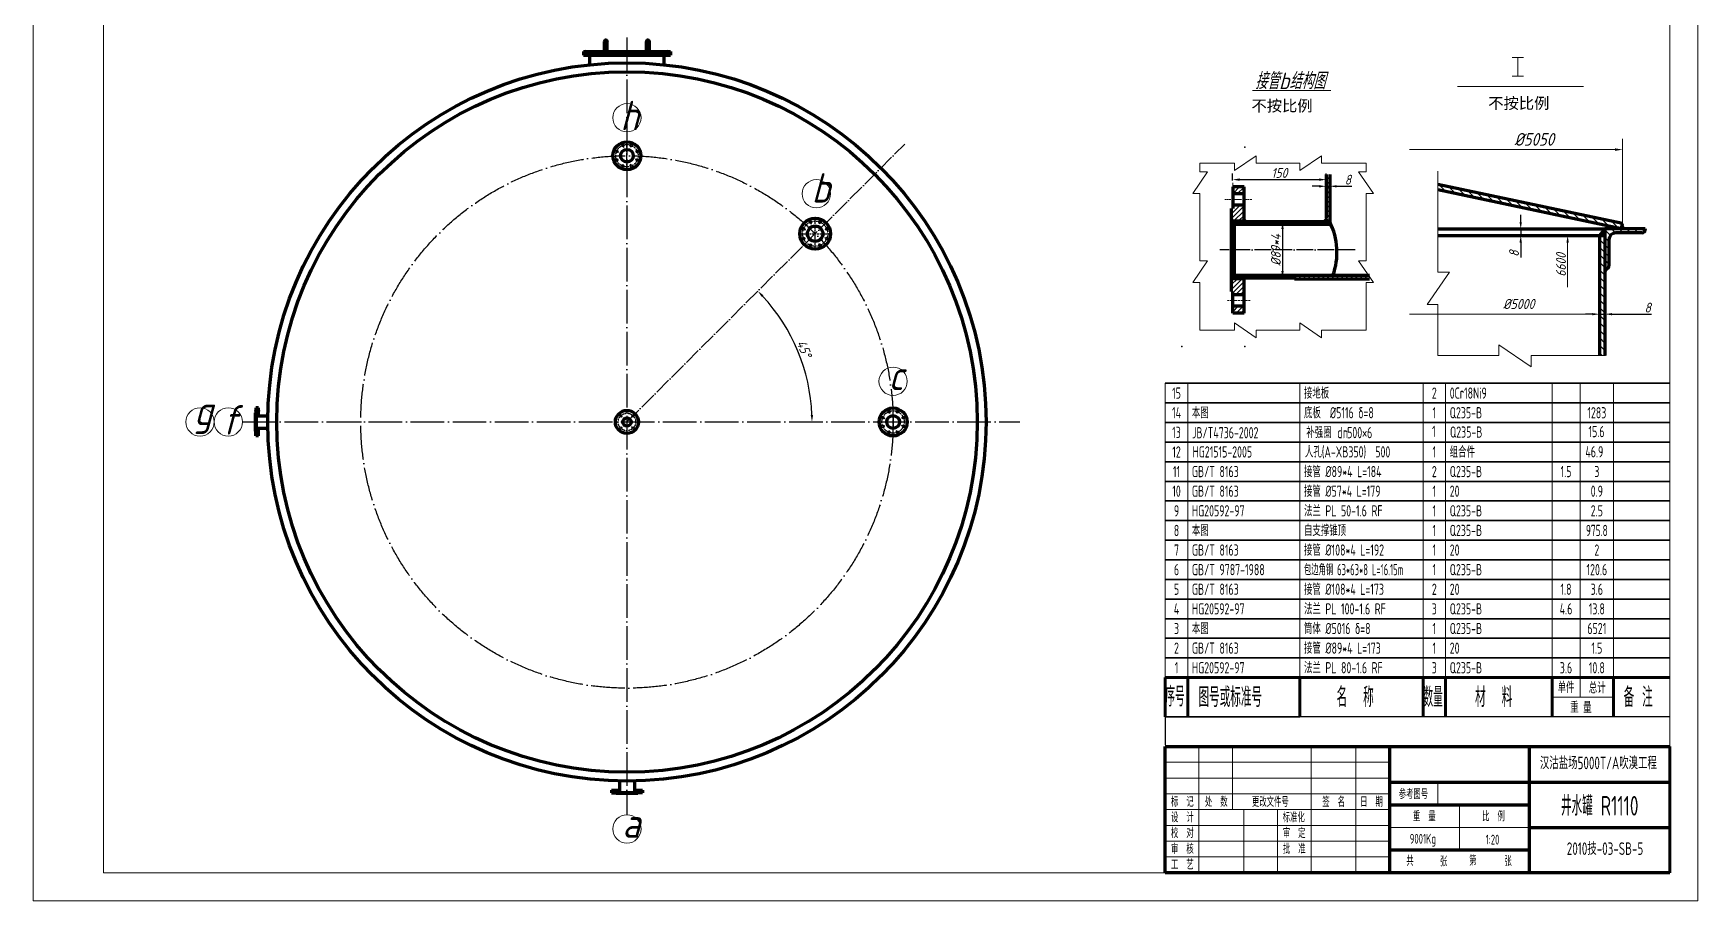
# Model space of a CAD drawing. Header units: millimetres. Extents: x -11680 to 200, y -200 to 16620.
# Drawn here: x -11680 to 200, y -200 to 5991 of the extents above; entities that cross this region are included whole.
import ezdxf
from ezdxf.enums import TextEntityAlignment as Align

# ---------------------------------------------------------------- set-up
doc = ezdxf.new("R2010")
doc.units = ezdxf.units.MM
for name, pattern in [('ACAD_ISO04W100', [30, 24, -3, 0, -3]), ('ACAD_ISO10W100', [18.7, 12, -3, 0.7, -3]), ('CENTER', [2, 1.25, -0.25, 0.25, -0.25])]:
    doc.linetypes.add(name, pattern=pattern)
doc.layers.add('4', color=1, linetype='CENTER')
doc.layers.add('点划线', color=1, linetype='ACAD_ISO04W100')
for name, color, linetype, lineweight in [('标注', 7, 'Continuous', 18), ('标注层', 7, 'Continuous', 18), ('粗实线', 4, 'Continuous', 70), ('细实线', 7, 'Continuous', 18)]:
    doc.layers.add(name, color=color, linetype=linetype, lineweight=lineweight)
doc.styles.add('GB', font='gbeitc.shx', dxfattribs={"bigfont": 'gbcbig.shx'})
doc.styles.add('HGCAD', font='gbenor.shx', dxfattribs={"width": 0.75, "bigfont": 'gbcbig.shx'})
doc.styles.get("Standard").update_dxf_attribs({"font": 'SIMFANG.TTF'})
doc.dimstyles.new('GB$0', dxfattribs={"dimscale": 20, "dimtxt": 3.5, "dimasz": 2.5, "dimexe": 2.25, "dimexo": 2, "dimtad": 1, "dimdec": 0, "dimtxsty": 'GB', "dimcen": 2.5, "dimadec": 0, "dimazin": 0, "dimtfac": 1, "dimtdec": 0, "dimtmove": 0, "dimatfit": 3, "dimfxl": 0, "dimarcsym": 0})
doc.dimstyles.new('GB$2', dxfattribs={"dimscale": 20, "dimtxt": 3.5, "dimasz": 2.5, "dimexe": 2.25, "dimexo": 2, "dimtad": 1, "dimdec": 0, "dimtxsty": 'GB', "dimcen": 2.5, "dimadec": 0, "dimazin": 0, "dimtfac": 1, "dimtdec": 0, "dimtmove": 0, "dimatfit": 3, "dimfxl": 0, "dimarcsym": 0})
pattern_1 = [(135, (-1447.884, -12907.49), (-26.94077, -26.94077), [])]

# ---------------------------------------------------------------- blocks, each defined once
blk = doc.blocks.new('*D3')
at = {"layer": 'Defpoints', "color": 0}
for p in [(-3120, 4946), (-3120, 4900), (-2453, 4931)]:
    blk.add_point(p, dxfattribs=at)
at = {"layer": '标注', "color": 0, "lineweight": -2}
for p, q in [((-3120, 4940), (-3120, 4991)), ((-2453, 4971), (-2453, 4991)), ((-2503, 4946), (-3070, 4946))]:
    blk.add_line(p, q, dxfattribs=at)
at = {"layer": '标注', "color": 0}
for points in [[(-3070, 4955), (-3070, 4938), (-3120, 4946)], [(-2503, 4955), (-2503, 4938), (-2453, 4946)]]:
    blk.add_solid(points, dxfattribs=at)
at = {"layer": '标注', "color": 0, "insert": (-2786, 4994), "char_height": 70, "attachment_point": 5, "style": 'GB'}
blk.add_mtext('150', dxfattribs=at)
blk = doc.blocks.new('*D4')
at = {"layer": 'Defpoints', "color": 0}
for p in [(-2766, 4644), (-2766, 4244), (-2763, 4244)]:
    blk.add_point(p, dxfattribs=at)
at = {"layer": '标注', "color": 0, "lineweight": -2}
for p, q in [((-2726, 4644), (-2718, 4644)), ((-2763, 4594), (-2763, 4294)), ((-2726, 4244), (-2718, 4244))]:
    blk.add_line(p, q, dxfattribs=at)
at = {"layer": '标注', "color": 0}
for points in [[(-2772, 4594), (-2755, 4594), (-2763, 4644)], [(-2772, 4294), (-2755, 4294), (-2763, 4244)]]:
    blk.add_solid(points, dxfattribs=at)
at = {"layer": '标注', "color": 0, "insert": (-2811, 4444), "char_height": 70, "attachment_point": 5, "rotation": 90, "style": 'GB'}
blk.add_mtext('%%C89*4', dxfattribs=at)
blk = doc.blocks.new('*D2')
at = {"layer": 'Defpoints', "color": 0}
for p in [(-2453, 4927), (-2426, 4899), (-2426, 4857)]:
    blk.add_point(p, dxfattribs=at)
at = {"layer": '标注', "color": 0, "lineweight": -2}
for p, q in [((-2503, 4899), (-2553, 4899)), ((-2453, 4899), (-2426, 4899)), ((-2453, 4887), (-2453, 4854)), ((-2426, 4897), (-2426, 4944)), ((-2376, 4899), (-2269, 4899))]:
    blk.add_line(p, q, dxfattribs=at)
at = {"layer": '标注', "color": 0}
for points in [[(-2503, 4907), (-2503, 4890), (-2453, 4899)], [(-2376, 4907), (-2376, 4890), (-2426, 4899)]]:
    blk.add_solid(points, dxfattribs=at)
at = {"layer": '标注', "color": 0, "insert": (-2297, 4946), "char_height": 70, "attachment_point": 5, "style": 'GB'}
blk.add_mtext('8', dxfattribs=at)
blk = doc.blocks.new('HGCAD#HGTFTK~A1Z~HGCAD图框')
at = {"layer": '细实线', "color": 7}
blk.add_lwpolyline([(10, -10), (-584, -10), (-584, 831), (10, 831)], close=True, dxfattribs=at)
at = {"layer": '细实线', "color": 2}
blk.add_lwpolyline([(0, 0), (-559, 0), (-559, 821), (0, 821)], close=True, dxfattribs=at)
blk = doc.blocks.new('HGCAD#HGTFBTL~HGCAD标题栏')
at = {"color": 4, "linetype": 'Continuous', "lineweight": 70}
for p, q in [((-180, 0), (-180, 45)), ((-180, 45), (0, 45)), ((-100, 45), (-100, 0)), ((-50, 0), (-50, 45)), ((0, 32.14), (-100, 32.14)), ((-50, 24.11), (-100, 24.11)), ((-50, 16.07), (0, 16.07)), ((-50, 8.04), (-100, 8.04)), ((0, 0), (-180, 0))]:
    blk.add_line(p, q, dxfattribs=at)
at = {"color": 7, "linetype": 'Continuous', "lineweight": 18}
for p, q in [((-168, 45), (-168, 0)), ((-156, 22.5), (-156, 45)), ((-128, 0), (-128, 45)), ((-112, 45), (-112, 0)), ((-180, 39.38), (-100, 39.38)), ((-100, 33.75), (-180, 33.75)), ((-82.78, 32.14), (-82.78, 24.11)), ((-180, 28.12), (-100, 28.12)), ((-75, 24.11), (-75, 8.04)), ((-100, 22.5), (-180, 22.5)), ((-152, 0), (-152, 22.5)), ((-140, 22.5), (-140, 0)), ((-180, 16.88), (-100, 16.88)), ((-100, 16.07), (-50, 16.07)), ((-100, 11.25), (-180, 11.25)), ((-180, 5.62), (-100, 5.62))]:
    blk.add_line(p, q, dxfattribs=at)
at = {"color": 4, "linetype": 'Continuous', "lineweight": 60}
blk.add_line((0, 0), (0, 45), dxfattribs=at)
at = {"color": 7, "linetype": 'Continuous', "lineweight": 18, "style": 'HGCAD', "width": 0.75}
for s, p in [('参考图号', (-96.71, 26.25)), ('标  记', (-177.97, 23.53)), ('处  数', (-165.87, 23.5)), ('更改文件号', (-149.08, 23.5)), ('签  名', (-123.98, 23.5)), ('日  期', (-110.47, 23.5)), ('设  计', (-177.97, 17.98)), ('标准化', (-138.09, 17.98)), ('重  量', (-91.64, 18.33)), ('比  例', (-66.93, 18.33)), ('校  对', (-177.97, 12.36)), ('审  定', (-138.05, 12.36)), ('审  核', (-177.97, 6.73)), ('批  准', (-138.05, 6.73)), ('共', (-94, 2.4)), ('张', (-81.97, 2.26)), ('第', (-71.56, 2.52)), ('张', (-58.98, 2.36)), ('工  艺', (-177.97, 1.11))]:
    blk.add_text(s, height=3.5, dxfattribs=at).set_placement(p)
at = {"color": 7, "linetype": 'Continuous', "lineweight": 18, "style": 'HGCAD', "width": 0.75, "flags": 8}
for tag, height, p in [('MATERIAL', 6, (-77.04, 38.61)), ('DRAW_NAME', 7, (-24.97, 23.88)), ('WEIGHT', 3.5, (-88.1, 12.11)), ('SCALE', 3.5, (-63.24, 11.8)), ('DRAW_NO', 6, (-24.94, 8.04)), ('SUM', 3.5, (-86.95, 4)), ('PAGE', 3.5, (-64.21, 4.14))]:
    blk.add_attdef(tag, text='', height=height, dxfattribs=at).set_placement(p, align=Align.MIDDLE_CENTER)
blk = doc.blocks.new('HGCAD#HGTFMXT~HGCAD明细表标题')
at = {"color": 4, "linetype": 'Continuous', "lineweight": 60}
for p, q in [((-180, 0), (-180, 14)), ((-180, 14), (0, 14)), ((-172, 14), (-172, 0)), ((-132, 14), (-132, 0)), ((-88, 14), (-88, 0)), ((-80, 14), (-80, 0)), ((-42, 14), (-42, 0)), ((-20, 14), (-20, 0))]:
    blk.add_line(p, q, dxfattribs=at)
at = {"layer": '标注层'}
for p, q in [((-32, 14), (-32, 7)), ((-32, 7), (-32, 14)), ((-20, 7), (-42, 7))]:
    blk.add_line(p, q, dxfattribs=at)
at = {"layer": '标注层', "style": 'HGCAD'}
for s, height, width, p in [('单件', 4, 0.75, (-40, 8.52)), ('总计', 4, 0.75, (-28.85, 8.34)), ('序号', 7, 0.55, (-180, 3.68)), ('图号或标准号', 7, 0.75, (-168.15, 3.5)), ('名  称', 7, 0.75, (-118.87, 3.5)), ('数量', 7, 0.55, (-87.87, 3.5)), ('材  料', 7, 0.75, (-69.43, 3.5)), ('备 注', 7, 0.75, (-16.44, 3.5)), ('重 量', 4, 0.75, (-35.51, 1.38))]:
    blk.add_text(s, height=height, dxfattribs=dict(at, width=width)).set_placement(p)
blk = doc.blocks.new('HGCAD#HGTFMXB~HGCAD明细表')
at = {"color": 4}
for p, q in [((-180, 0), (-180, 7)), ((-172, 0), (-172, 7)), ((-132, 0), (-132, 7)), ((-88, 0), (-88, 7)), ((-80, 0), (-80, 7)), ((-42, 0), (-42, 7)), ((-32, 0), (-32, 7)), ((-20, 0), (-20, 7))]:
    blk.add_line(p, q, dxfattribs=at)
at = {"color": 7, "linetype": 'Continuous', "lineweight": 35}
blk.add_line((-180, 7), (0, 7), dxfattribs=at)
at = {"color": 7, "linetype": 'Continuous', "lineweight": 35, "style": 'HGCAD', "width": 0.75, "flags": 8}
for tag, p in [('NO', (-176, 3.5)), ('NUM', (-84, 3.5)), ('ONE', (-37, 3.5)), ('ALL', (-26, 3.5))]:
    blk.add_attdef(tag, text='', height=4, dxfattribs=at).set_placement(p, align=Align.MIDDLE)
for tag, p in [('PARTNO', (-170.5, 3.5)), ('PARTNAME', (-130.5, 3.5)), ('MATERIAL', (-78.5, 3.5)), ('NOTICE', (-19, 3.5))]:
    blk.add_attdef(tag, text='', height=4, dxfattribs=at).set_placement(p, align=Align.MIDDLE_LEFT)
blk = doc.blocks.new('*D51')
at = {"layer": 'Defpoints', "color": 0}
for p in [(-501, 3988), (-501, 3986), (-462, 3988)]:
    blk.add_point(p, dxfattribs=at)
at = {"layer": '标注', "color": 0, "lineweight": -2}
for p, q in [((-551, 3986), (-601, 3986)), ((-501, 3986), (-462, 3986)), ((-501, 3948), (-501, 3941)), ((-462, 3948), (-462, 3941)), ((-412, 3986), (-129, 3986))]:
    blk.add_line(p, q, dxfattribs=at)
at = {"layer": '标注', "color": 0}
for points in [[(-551, 3994), (-551, 3978), (-501, 3986)], [(-412, 3994), (-412, 3978), (-462, 3986)]]:
    blk.add_solid(points, dxfattribs=at)
at = {"layer": '标注', "color": 0, "insert": (-157, 4033), "char_height": 70, "attachment_point": 5, "style": 'GB'}
blk.add_mtext('8', dxfattribs=at)
blk = doc.blocks.new('*D52')
at = {"layer": 'Defpoints', "color": 0}
for p in [(-1063, 4547), (-1058, 4595), (-1058, 4547)]:
    blk.add_point(p, dxfattribs=at)
at = {"layer": '标注', "color": 0, "lineweight": -2}
for p, q in [((-1063, 4645), (-1063, 4695)), ((-1098, 4595), (-1108, 4595)), ((-1098, 4547), (-1108, 4547)), ((-1063, 4595), (-1063, 4547)), ((-1063, 4497), (-1063, 4390))]:
    blk.add_line(p, q, dxfattribs=at)
at = {"layer": '标注', "color": 0}
for points in [[(-1072, 4645), (-1055, 4645), (-1063, 4595)], [(-1072, 4497), (-1055, 4497), (-1063, 4547)]]:
    blk.add_solid(points, dxfattribs=at)
at = {"layer": '标注', "color": 0, "insert": (-1111, 4418), "char_height": 70, "attachment_point": 5, "rotation": 90, "style": 'GB'}
blk.add_mtext('8', dxfattribs=at)
blk = doc.blocks.new('*D53')
at = {"layer": 'Defpoints', "color": 0, "ltscale": 20}
for p in [(-5460, 5199), (-6167, 3559), (-10187, 3217), (-7443, 3217), (-4639, 3217)]:
    blk.add_point(p, dxfattribs=at)
at = {"layer": '标注', "color": 0, "lineweight": -2, "ltscale": 20}
blk.add_arc((-7443, 3217), 1321, 2.1686, 42.8314, dxfattribs=at)
at = {"layer": '标注', "color": 0, "ltscale": 20}
for points in [[(-6480, 4109), (-6468, 4121), (-6509, 4151)], [(-6114, 3267), (-6131, 3267), (-6122, 3217)]]:
    blk.add_solid(points, dxfattribs=at)
at = {"layer": '标注', "color": 0, "ltscale": 20, "insert": (-6178, 3740), "char_height": 70, "attachment_point": 5, "rotation": 292.5, "style": 'GB'}
blk.add_mtext('45°', dxfattribs=at)

msp = doc.modelspace()

# ---------------------------------------------------------------- hatches: boundary and pattern name
at = {"layer": '标注'}
h = msp.add_hatch(dxfattribs=at)
h.set_pattern_fill('ANSI31', color=0, scale=7.5, angle=90, style=0)
h.set_pattern_definition([(45, (896.967, 3439.79), (16.83798, -16.83798), [])])
h.paths.add_polyline_path([(-3037.9, 3994.1), (-3118.9, 3994.1), (-3118.9, 4043.6), (-3037.9, 4043.6)])
h.paths.add_polyline_path([(-3037.9, 4894.1), (-3118.9, 4894.1), (-3118.9, 4844.6), (-3037.9, 4844.6)])
h.paths.add_polyline_path([(-3037.9, 4239.4), (-3127.9, 4239.4), (-3127.9, 4147.1), (-3118.9, 4147.1), (-3118.9, 4124.6), (-3037.9, 4124.6)])
h.paths.add_polyline_path([(-3037.9, 4648.9), (-3127.9, 4648.9), (-3127.9, 4741.1), (-3118.9, 4741.1), (-3118.9, 4763.6), (-3037.9, 4763.6)])
h = msp.add_hatch(dxfattribs=at)
h.set_pattern_fill('ANSI31', color=0, scale=7.5, style=0)
h.set_pattern_definition([(135, (896.967, 3439.79), (16.83798, 16.83798), [])])
h.paths.add_polyline_path([(-2677.9, 4261.9), (-2143.1, 4261.9), (-2143.1, 4234.9), (-2677.9, 4234.9)])
h.paths.add_polyline_path([(-2435.7, 4654.5), (-2452.9, 4671.5), (-2452.9, 4982.4), (-2425.9, 4982.4), (-2425.9, 4654.5)])
h = msp.add_hatch(dxfattribs=at)
h.set_pattern_fill('ANSI31', color=256, scale=12, angle=90, style=0)
h.set_pattern_definition(pattern_1)
h.paths.add_polyline_path([(-1653.8, 4912.4), (-1653.8, 4873.2), (-344.3, 4594.8), (-336.3, 4632.4)])
h = msp.add_hatch(color=0, dxfattribs=at)
h.paths.add_polyline_path([(-3037.9, 4668.7), (-3014, 4644.4), (-3037.9, 4644.4)])
h.paths.add_polyline_path([(-3124.2, 4648.9), (-3105.4, 4648.9), (-3105.4, 4644.4), (-3105.4, 4626.4)])
h = msp.add_hatch(dxfattribs=at)
h.set_pattern_fill('ANSI31', color=0, scale=6, angle=90, style=0)
h.set_pattern_definition([(45, (896.967, 3439.79), (13.47038, -13.47038), [])])
h.paths.add_polyline_path([(-3105.4, 4644.4), (-2425.9, 4644.4, -0.010195), (-2417.4, 4626.4), (-3105.4, 4626.4)])
h.paths.add_polyline_path([(-3105.4, 4261.9), (-2677.9, 4261.9), (-2677.9, 4243.9), (-3105.4, 4243.9)])
for color, points in [(0, [(-2452.9, 4671.5), (-2452.9, 4644.4), (-2478.3, 4644.4)]), (0, [(-2452.9, 4671.5), (-2435.7, 4654.5), (-2425.9, 4654.5), (-2425.9, 4644.4), (-2452.9, 4644.4)]), (256, [(-462.3, 4594.8), (-500.7, 4546.8), (-462.3, 4546.8)]), (256, [(-336.3, 4632.4), (-344.3, 4594.8), (-319.9, 4594.8)]), (256, [(-437.8, 4317.1, -0.2452019), (-457.5, 4306.8), (-462.3, 4306.8), (-462.3, 4273.5)])]:
    msp.add_hatch(color=color, dxfattribs=at).paths.add_polyline_path(points)
h = msp.add_hatch(dxfattribs=at)
h.set_pattern_fill('ANSI31', color=256, scale=12, angle=90, style=0)
h.set_pattern_definition(pattern_1)
h.paths.add_polyline_path([(-500.7, 3690.9), (-462.3, 3690.9), (-462.3, 4546.8), (-500.7, 4546.8)])
h = msp.add_hatch(dxfattribs=at)
h.set_pattern_fill('ANSI31', color=256, scale=12, angle=90, style=0)
h.set_pattern_definition(pattern_1)
h.paths.add_polyline_path([(-174.3, 4590), (-174.3, 4594.8), (-462.3, 4594.8), (-462.3, 4306.8), (-457.5, 4306.8, 0.4142136), (-433.5, 4330.8), (-433.5, 4518, -0.4142136), (-385.5, 4566), (-198.3, 4566, 0.4142136)])
h = msp.add_hatch(color=0, dxfattribs=at)
h.paths.add_polyline_path([(-3037.9, 4219.5), (-3014, 4243.9), (-3037.9, 4243.9)])
h.paths.add_polyline_path([(-3124.2, 4239.4), (-3105.4, 4239.4), (-3105.4, 4243.9), (-3105.4, 4261.9)])
h = msp.add_hatch(color=0, dxfattribs=at)
h.paths.add_polyline_path([(-10072.8, 3266.7), (-10067.5, 3261.3), (-10072.8, 3261.3)])
h.paths.add_polyline_path([(-10092, 3262.3), (-10087.8, 3262.3), (-10087.8, 3261.3), (-10087.8, 3257.3)])
h = msp.add_hatch(color=0, dxfattribs=at)
h.paths.add_polyline_path([(-10072.8, 3166.8), (-10067.5, 3172.3), (-10072.8, 3172.3)])
h.paths.add_polyline_path([(-10092, 3171.3), (-10087.8, 3171.3), (-10087.8, 3172.3), (-10087.8, 3176.3)])

# ---------------------------------------------------------------- linework, layer by layer
at = {"lineweight": -3}
for p, q in [((-3600, 1112.8), (-3440, 1112.8)), ((0, 1112.8), (-3600, 1112.8)), ((-3600, 1112.8), (-3600, 912.8)), ((-3440, 1112.8), (-2640, 1112.8))]:
    msp.add_line(p, q, dxfattribs=at)
at = {"color": 0, "lineweight": -3}
for p in [(-3033.1, 5178.7), (-3483.1, 3756.4), (-3033.1, 3756.4)]:
    msp.add_point(p, dxfattribs=at)
at = {"layer": '4'}
for p, q in [((-7592.8, 5855.3), (-7592.8, 5953.5)), ((-7292.8, 5856.7), (-7292.8, 5953.5)), ((-7735.3, 5823.5), (-7735.3, 5872.7)), ((-7612.6, 5931.8), (-7573, 5931.8)), ((-7273, 5931.8), (-7312.6, 5931.8)), ((-7150.3, 5823.5), (-7150.3, 5872.7))]:
    msp.add_line(p, q, dxfattribs=at)
at = {"layer": '标注'}
for p, q in [((-1124.5, 5817.6), (-1044, 5817.6)), ((-1084.2, 5817.6), (-1084.2, 5683.9)), ((-1515.7, 5611.4), (-616, 5611.4)), ((-1124.5, 5683.9), (-1044, 5683.9)), ((-336.3, 4632.4), (-336.3, 5237.2)), ((-2951.9, 5117.3), (-3106.4, 5011.4)), ((-2951.9, 5063.1), (-2951.9, 5117.3)), ((-2484.7, 5117.3), (-2639.3, 5011.4)), ((-2484.7, 5063.1), (-2484.7, 5117.3)), ((-1489.4, 5160.5), (-1856.8, 5160.5)), ((-1489.4, 5160.5), (-444.3, 5160.5)), ((-390.3, 5160.5), (-444.3, 5160.5)), ((-3298.5, 5002.4), (-3404.3, 4847.8)), ((-3352.6, 5063.1), (-3352.6, 5002.4)), ((-3106.4, 5063.1), (-3352.6, 5063.1)), ((-3352.6, 5002.4), (-3298.5, 5002.4)), ((-3106.4, 5011.4), (-3106.4, 5063.1)), ((-2639.3, 5063.1), (-2951.9, 5063.1)), ((-2639.3, 5011.4), (-2639.3, 5063.1)), ((-2166, 5063.1), (-2484.7, 5063.1)), ((-2166, 5002.4), (-2220.1, 5002.4)), ((-2220.1, 5002.4), (-2114.3, 4847.8)), ((-2166, 5063.1), (-2166, 5002.4)), ((-1653.8, 5006.6), (-1653.8, 4586.2)), ((-336.3, 4956), (-336.3, 4937)), ((-3404.3, 4847.8), (-3352.6, 4847.8)), ((-3352.6, 4847.8), (-3352.6, 4567.6)), ((-2114.3, 4847.8), (-2166, 4847.8)), ((-2166, 4847.8), (-2166, 4567.6)), ((-3352.6, 4567.6), (-3352.6, 4367.5)), ((-2166, 4567.6), (-2166, 4367.5)), ((-1653.8, 4586.2), (-1653.8, 4286)), ((-336.3, 4632.4), (-319.9, 4594.8)), ((-3298.5, 4367.5), (-3404.3, 4212.9)), ((-3352.6, 4367.5), (-3298.5, 4367.5)), ((-2166, 4367.5), (-2220.1, 4367.5)), ((-2220.1, 4367.5), (-2114.3, 4212.9)), ((-1572.7, 4286), (-1731.4, 4054.2)), ((-1653.8, 4286), (-1572.7, 4286)), ((-435.5, 4321.1), (-462.3, 4273.5)), ((-3404.3, 4212.9), (-3352.6, 4212.9)), ((-3352.6, 4212.9), (-3352.6, 3872)), ((-2114.3, 4212.9), (-2166, 4212.9)), ((-2166, 4212.9), (-2166, 3872)), ((-1731.4, 4054.2), (-1653.8, 4054.2)), ((-1653.8, 4054.2), (-1653.8, 3690.9)), ((-3106.4, 3923.6), (-3106.4, 3872)), ((-2951.9, 3817.8), (-3106.4, 3923.6)), ((-2639.3, 3923.6), (-2639.3, 3872)), ((-2484.7, 3817.8), (-2639.3, 3923.6)), ((-1599.8, 3985.9), (-1856.8, 3985.9)), ((-1599.8, 3985.9), (-554.7, 3985.9)), ((-3106.4, 3872), (-3352.6, 3872)), ((-2639.3, 3872), (-2951.9, 3872)), ((-2951.9, 3872), (-2951.9, 3817.8)), ((-2166, 3872), (-2484.7, 3872)), ((-2484.7, 3872), (-2484.7, 3817.8)), ((-500.7, 3831), (-500.7, 3874)), ((-1219.6, 3690.9), (-1653.8, 3690.9)), ((-987.7, 3609.7), (-1219.6, 3768.4)), ((-1219.6, 3768.4), (-1219.6, 3690.9)), ((-457.7, 3690.9), (-987.7, 3690.9)), ((-987.7, 3609.7), (-987.7, 3690.9))]:
    msp.add_line(p, q, dxfattribs=at)
at = {"layer": '标注', "color": 0}
for p, q in [((-2419.6, 5581.3), (-2976.7, 5581.3)), ((-3118.9, 4924.1), (-3118.9, 4894.1)), ((-3105.4, 4626.4), (-3124.2, 4648.9)), ((-3105.4, 4644.4), (-3105.4, 4648.9)), ((-3014, 4644.4), (-3037.9, 4668.7)), ((-2452.9, 4671.5), (-2478.3, 4644.4)), ((-2435.7, 4654.5), (-2452.9, 4671.5)), ((-2425.9, 4654.5), (-2435.7, 4654.5)), ((-10087.8, 3257.3), (-10092, 3262.3)), ((-10087.8, 3261.3), (-10087.8, 3262.3)), ((-10067.5, 3261.3), (-10072.8, 3266.7))]:
    msp.add_line(p, q, dxfattribs=at)
at = {"layer": '标注', "color": 0, "linetype": 'ACAD_ISO10W100'}
for p, q in [((-2981.9, 4804.1), (-3174.2, 4804.1)), ((-2994, 4084.1), (-3161, 4084.1)), ((-10060.4, 3296.8), (-10103.1, 3296.8)), ((-10063.1, 3136.8), (-10100.2, 3136.8))]:
    msp.add_line(p, q, dxfattribs=at)
at = {"layer": '标注', "ltscale": 20}
for p, q in [((-760.6, 4546.8), (-773.4, 4546.8)), ((-728.4, 4496.8), (-728.4, 4178.3))]:
    msp.add_line(p, q, dxfattribs=at)
for centre in [(-7442.8, 5387.8), (-6091.2, 4845.4), (-5542.8, 3507.1), (-10490, 3216.8), (-10288, 3216.8), (-7442.8, 311.9)]:
    msp.add_circle(centre, 101, dxfattribs=at)
at = {"layer": '标注'}
msp.add_solid([(-390.3, 5169.5), (-390.3, 5151.5), (-336.3, 5160.5)], dxfattribs=at)
at = {"layer": '标注', "ltscale": 20}
msp.add_solid([(-736.7, 4496.8), (-720.1, 4496.8), (-728.4, 4546.8)], dxfattribs=at)
at = {"layer": '点划线', "color": 0, "ltscale": 10}
for p, q in [((-7442.8, 5960.9), (-7442.8, 412.9)), ((-10186.9, 3216.8), (-4639, 3216.8))]:
    msp.add_line(p, q, dxfattribs=at)
at = {"layer": '点划线', "color": 1, "linetype": 'ACAD_ISO10W100'}
for p, q in [((-7530.6, 5153.1), (-7502.9, 5141.6)), ((-7479.2, 5204.5), (-7467.7, 5176.8)), ((-7442.8, 5010.8), (-7442.8, 5222.8)), ((-7406.5, 5204.5), (-7418, 5176.8)), ((-7355.1, 5153.1), (-7382.8, 5141.6)), ((-7530.6, 5080.4), (-7502.9, 5091.9)), ((-7479.2, 5029), (-7467.7, 5056.7)), ((-7406.5, 5029), (-7418, 5056.7)), ((-7355.1, 5080.4), (-7382.8, 5091.9)), ((-6139.5, 4657.3), (-6128, 4629.6)), ((-6099.3, 4444.3), (-6099.3, 4676.3)), ((-6059.1, 4657.3), (-6070.6, 4629.6)), ((-6215.3, 4560.3), (-5983.3, 4560.3)), ((-6196.3, 4600.4), (-6168.6, 4589)), ((-6196.3, 4520.1), (-6168.6, 4531.6)), ((-6002.3, 4600.4), (-6030, 4589)), ((-6002.3, 4520.1), (-6030, 4531.6)), ((-6139.5, 4463.3), (-6128, 4491)), ((-6059.1, 4463.3), (-6070.6, 4491)), ((-7497.6, 3271.6), (-7476.4, 3250.3)), ((-7388, 3271.6), (-7409.2, 3250.3)), ((-5630.6, 3253.1), (-5602.9, 3241.6)), ((-5579.2, 3304.5), (-5567.7, 3276.8)), ((-5542.8, 3110.8), (-5542.8, 3322.8)), ((-5506.5, 3304.5), (-5518, 3276.8)), ((-5455.1, 3253.1), (-5482.8, 3241.6)), ((-7497.6, 3162), (-7476.4, 3183.2)), ((-7388, 3162), (-7409.2, 3183.2)), ((-5630.6, 3180.4), (-5602.9, 3191.9)), ((-5579.2, 3129), (-5567.7, 3156.7)), ((-5506.5, 3129), (-5518, 3156.7)), ((-5455.1, 3180.4), (-5482.8, 3191.9)), ((-7532.8, 593.8), (-7532.8, 563.8)), ((-7352.8, 593.8), (-7352.8, 563.8))]:
    msp.add_line(p, q, dxfattribs=at)
at = {"layer": '点划线', "color": 0, "ltscale": 5}
for p, q in [((-7442.8, 3216.8), (-5460.2, 5199.4)), ((-2244.2, 4444.1), (-3209.8, 4444.1))]:
    msp.add_line(p, q, dxfattribs=at)
at = {"layer": '点划线', "color": 0, "ltscale": 10}
msp.add_circle((-7442.8, 3216.8), 1900, dxfattribs=at)
at = {"layer": '点划线'}
for centre in [(-7516.7, 5147.4), (-7473.4, 5190.7), (-7412.2, 5190.7), (-7368.9, 5147.4), (-7516.7, 5086.1), (-7473.4, 5042.9), (-7412.2, 5042.9), (-7368.9, 5086.1), (-6133.8, 4643.4), (-6064.9, 4643.4), (-6182.5, 4594.7), (-6182.5, 4525.8), (-6016.2, 4594.7), (-6016.2, 4525.8), (-6133.8, 4477.1), (-6064.9, 4477.1), (-5616.7, 3247.4), (-5573.4, 3290.7), (-5512.2, 3290.7), (-5468.9, 3247.4), (-5616.7, 3186.1), (-5573.4, 3142.9), (-5512.2, 3142.9), (-5468.9, 3186.1)]:
    msp.add_circle(centre, 9, dxfattribs=at)
at = {"layer": '点划线', "color": 1, "linetype": 'ACAD_ISO10W100'}
for centre, radius in [((-7442.8, 5116.8), 80), ((-6099.3, 4560.3), 90), ((-7442.8, 3216.8), 62.5), ((-5542.8, 3216.8), 80)]:
    msp.add_circle(centre, radius, dxfattribs=at)
at = {"layer": '粗实线'}
for p, q in [((-7752.8, 5861.8), (-7132.8, 5861.8)), ((-7752.8, 5861.8), (-7752.8, 5834.8)), ((-7752.8, 5851.8), (-7132.8, 5851.8)), ((-7752.8, 5848.8), (-7132.8, 5848.8)), ((-7752.8, 5834.8), (-7132.8, 5834.8)), ((-7707.8, 5766), (-7707.8, 5834.8)), ((-7602.8, 5861.8), (-7602.8, 5931.8)), ((-7582.8, 5861.8), (-7582.8, 5931.8)), ((-7302.8, 5861.8), (-7302.8, 5931.8)), ((-7282.8, 5861.8), (-7282.8, 5931.8)), ((-7177.8, 5766), (-7177.8, 5834.8)), ((-7132.8, 5861.8), (-7132.8, 5834.8)), ((-336.3, 4632.4), (-1653.8, 4912.4)), ((-344.3, 4594.8), (-1653.8, 4873.2)), ((-1653.8, 4594.8), (-462.3, 4594.8)), ((-1653.8, 4546.8), (-500.7, 4546.8)), ((-462.3, 4594.8), (-500.7, 4546.8)), ((-500.7, 4546.8), (-500.7, 3690.9)), ((-500.7, 4546.8), (-462.3, 4546.8)), ((-462.3, 4594.8), (-462.3, 3690.9)), ((-174.3, 4594.8), (-462.3, 4594.8)), ((-462.3, 4594.8), (-462.3, 4306.8)), ((-433.5, 4518), (-433.5, 4330.8)), ((-198.3, 4566), (-385.5, 4566)), ((-344.3, 4594.8), (-336.3, 4632.4)), ((-174.3, 4594.8), (-174.3, 4590)), ((-462.3, 4306.8), (-457.5, 4306.8)), ((-10092.8, 3150.8), (-10092.8, 3282.8)), ((-10092.8, 3282.8), (-10090.8, 3282.8)), ((-10072.8, 3262.3), (-10092.8, 3262.3)), ((-10072.8, 3316.8), (-10090.8, 3316.8)), ((-10090.8, 3316.8), (-10090.8, 3282.8)), ((-10072.8, 3305.8), (-10090.8, 3305.8)), ((-10072.8, 3287.8), (-10090.8, 3287.8)), ((-10087.8, 3172.3), (-10087.8, 3261.3)), ((-10087.8, 3261.3), (-10005.4, 3261.3)), ((-10072.8, 3261.3), (-10072.8, 3316.8)), ((-10072.8, 3171.3), (-10092.8, 3171.3)), ((-10090.8, 3150.8), (-10092.8, 3150.8)), ((-10090.8, 3116.8), (-10090.8, 3150.8)), ((-10072.8, 3145.8), (-10090.8, 3145.8)), ((-10072.8, 3127.8), (-10090.8, 3127.8)), ((-10072.8, 3116.8), (-10090.8, 3116.8)), ((-10087.8, 3172.3), (-10005.4, 3172.3)), ((-10072.8, 3116.8), (-10072.8, 3172.3)), ((-7496.8, 654.3), (-7496.8, 571.8)), ((-7388.8, 654.3), (-7388.8, 571.8)), ((-7552.8, 588.8), (-7552.8, 568.8)), ((-7552.8, 588.8), (-7496.8, 588.8)), ((-7552.8, 568.8), (-7520.8, 568.8)), ((-7541.8, 588.8), (-7541.8, 568.8)), ((-7523.8, 588.8), (-7523.8, 568.8)), ((-7520.8, 568.8), (-7520.8, 566.8)), ((-7520.8, 566.8), (-7364.8, 566.8)), ((-7497.8, 588.8), (-7497.8, 566.8)), ((-7496.8, 571.8), (-7388.8, 571.8)), ((-7388.8, 588.8), (-7332.8, 588.8)), ((-7387.8, 588.8), (-7387.8, 566.8)), ((-7364.8, 566.8), (-7364.8, 568.8)), ((-7332.8, 568.8), (-7364.8, 568.8)), ((-7361.8, 588.8), (-7361.8, 568.8)), ((-7343.8, 588.8), (-7343.8, 568.8)), ((-7332.8, 588.8), (-7332.8, 568.8))]:
    msp.add_line(p, q, dxfattribs=at)
at = {"layer": '粗实线', "color": 0}
for p, q in [((-3037.9, 4894.1), (-3118.9, 4894.1)), ((-3118.9, 4894.1), (-3118.9, 4741.1)), ((-3037.9, 4644.4), (-3037.9, 4894.1)), ((-2452.9, 4982.4), (-2452.9, 4671.5)), ((-2425.9, 4982.4), (-2425.9, 4644.4)), ((-3037.9, 4844.6), (-3118.9, 4844.6)), ((-3037.9, 4763.6), (-3118.9, 4763.6)), ((-3127.9, 4147.1), (-3127.9, 4741.1)), ((-3127.9, 4741.1), (-3118.9, 4741.1)), ((-3127.9, 4666.9), (-3127.9, 4644.4)), ((-3037.9, 4648.9), (-3127.9, 4648.9)), ((-3127.9, 4644.4), (-3127.9, 4243.9)), ((-2425.9, 4644.4), (-3105.4, 4644.4)), ((-3105.4, 4243.9), (-3105.4, 4644.4)), ((-2417.4, 4626.4), (-3105.4, 4626.4)), ((-3037.9, 4239.4), (-3127.9, 4239.4)), ((-2677.9, 4261.9), (-3105.4, 4261.9)), ((-2677.9, 4243.9), (-3105.4, 4243.9)), ((-3037.9, 3994.1), (-3037.9, 4243.9)), ((-2677.9, 4261.9), (-2677.9, 4234.9)), ((-2143.1, 4261.9), (-2677.9, 4261.9)), ((-2143.1, 4234.9), (-2677.9, 4234.9)), ((-2143.1, 4234.9), (-2677.9, 4234.9)), ((-3118.9, 4147.1), (-3127.9, 4147.1)), ((-3118.9, 3994.1), (-3118.9, 4147.1)), ((-3037.9, 4124.6), (-3118.9, 4124.6)), ((-3037.9, 4043.6), (-3118.9, 4043.6)), ((-3037.9, 3994.1), (-3118.9, 3994.1)), ((-10092.8, 3266.3), (-10092.8, 3261.3)), ((-10092.8, 3261.3), (-10092.8, 3172.3))]:
    msp.add_line(p, q, dxfattribs=at)
at = {"layer": '粗实线'}
for centre, radius in [((-7442.8, 3216.8), 2563), ((-7442.8, 3216.8), 2500), ((-7442.8, 5116.8), 100), ((-7442.8, 5116.8), 45.5), ((-6099.3, 4560.3), 110), ((-6099.3, 4560.3), 55), ((-7442.8, 3216.8), 82.5), ((-7442.8, 3216.8), 29.5), ((-5542.8, 3216.8), 100), ((-5542.8, 3216.8), 45.5)]:
    msp.add_circle(centre, radius, dxfattribs=at)
for centre, radius, start, end in [((-7592.8, 5931.8), 10, 0, 180), ((-7292.8, 5931.8), 10, 0, 180), ((-385.5, 4518), 48, 90, 180), ((-198.3, 4590), 24, 270, 0), ((-457.5, 4330.8), 24, 270, 0)]:
    msp.add_arc(centre, radius, start, end, dxfattribs=at)
at = {"layer": '粗实线', "color": 0}
msp.add_arc((-2863, 4426.6), 488.3, 340.28811, 26.48557, dxfattribs=at)
at = {"layer": '细实线'}
for centre in [(-7487, 3261), (-7398.6, 3261), (-7487, 3172.6), (-7398.6, 3172.6)]:
    msp.add_circle(centre, 9, dxfattribs=at)

# ---------------------------------------------------------------- block references
at = {"layer": '标注', "ltscale": 20, "xscale": 20, "yscale": 20, "zscale": 20}
for p, values in [((0, 3352.8), {'NO': '15', 'PARTNAME': '接地板', 'NUM': '2', 'MATERIAL': '0Cr18Ni9'}), ((0, 3212.8), {'NO': '14', 'PARTNO': '本图', 'PARTNAME': '底板  %%c5116 δ=8', 'NUM': '1', 'MATERIAL': 'Q235-B', 'ALL': '1283'}), ((0, 3072.8), {'NO': '13'}), ((0, 2932.8), {'NO': '12'}), ((0, 2792.8), {'NO': '11', 'PARTNO': 'GB/T 8163', 'PARTNAME': '接管 %%c89*4 L=184', 'NUM': '2', 'MATERIAL': 'Q235-B', 'ONE': '1.5', 'ALL': '3'}), ((0, 2652.8), {'NO': '10', 'PARTNO': 'GB/T 8163', 'PARTNAME': '接管 %%C57*4 L=179', 'NUM': '1', 'MATERIAL': '20', 'ALL': '0.9'}), ((0, 2512.8), {'NO': '9', 'PARTNO': 'HG20592-97', 'PARTNAME': '法兰 PL 50-1.6 RF', 'NUM': '1', 'MATERIAL': 'Q235-B', 'ALL': '2.5'}), ((0, 2232.8), {'NO': '7', 'PARTNO': 'GB/T 8163', 'PARTNAME': '接管 %%c108*4 L=192', 'NUM': '1', 'MATERIAL': '20', 'ALL': '2'}), ((0, 1952.8), {'NO': '5', 'PARTNO': 'GB/T 8163', 'PARTNAME': '接管 %%C108*4 L=173', 'NUM': '2', 'MATERIAL': '20', 'ONE': '1.8', 'ALL': '3.6'}), ((0, 1812.8), {'NO': '4', 'PARTNO': 'HG20592-97', 'PARTNAME': '法兰 PL 100-1.6 RF', 'NUM': '3', 'MATERIAL': 'Q235-B', 'ONE': '4.6', 'ALL': '13.8'}), ((0, 1672.8), {'NO': '3', 'PARTNO': '本图', 'PARTNAME': '筒体 %%C5016 δ=8', 'NUM': '1', 'MATERIAL': 'Q235-B', 'ALL': '6521'}), ((0, 1532.8), {'NO': '2', 'PARTNO': 'GB/T 8163', 'PARTNAME': '接管 %%C89*4 L=173', 'NUM': '1', 'MATERIAL': '20', 'ALL': '1.5'}), ((0, 1392.8), {'NO': '1', 'PARTNO': 'HG20592-97', 'PARTNAME': '法兰 PL 80-1.6 RF', 'NUM': '3', 'MATERIAL': 'Q235-B', 'ONE': '3.6', 'ALL': '10.8'})]:
    msp.add_blockref('HGCAD#HGTFMXB~HGCAD明细表', p, dxfattribs=at).add_auto_attribs(values)
at = {"layer": '标注', "ltscale": 20}
ref = msp.add_blockref('HGCAD#HGTFMXB~HGCAD明细表', (0, 2372.8), dxfattribs=dict(at, xscale=20, yscale=20, zscale=20))
ref.add_attrib('NO', '8', dxfattribs={"layer": '0', "color": 7, "linetype": 'Continuous', "lineweight": 35, "height": 80, "style": 'HGCAD', "width": 0.75, "flags": 8}).set_placement((-3520, 2442.8), align=Align.MIDDLE)
ref.add_attrib('PARTNO', '本图', dxfattribs={"layer": '0', "color": 7, "linetype": 'Continuous', "lineweight": 35, "height": 80, "style": 'HGCAD', "width": 0.75, "flags": 8}).set_placement((-3410, 2442.8), align=Align.MIDDLE_LEFT)
ref.add_attrib('PARTNAME', '自支撑锥顶', dxfattribs={"layer": '0', "color": 7, "linetype": 'Continuous', "lineweight": 35, "height": 80, "style": 'HGCAD', "width": 0.75, "flags": 8}).set_placement((-2610, 2442.8), align=Align.MIDDLE_LEFT)
ref.add_attrib('NUM', '1', dxfattribs={"layer": '0', "color": 7, "linetype": 'Continuous', "lineweight": 35, "height": 80, "style": 'HGCAD', "width": 0.75, "flags": 8}).set_placement((-1680, 2442.8), align=Align.MIDDLE)
ref.add_attrib('MATERIAL', 'Q235-B', dxfattribs={"layer": '0', "color": 7, "linetype": 'Continuous', "lineweight": 35, "height": 80, "style": 'HGCAD', "width": 0.75, "flags": 8}).set_placement((-1570, 2442.8), align=Align.MIDDLE_LEFT)
ref.add_attrib('ALL', '975.8', dxfattribs={"layer": '0', "color": 7, "linetype": 'Continuous', "lineweight": 35, "height": 80, "style": 'HGCAD', "width": 0.71, "flags": 8}).set_placement((-520, 2442.8), align=Align.MIDDLE)
ref = msp.add_blockref('HGCAD#HGTFMXB~HGCAD明细表', (0, 2092.8), dxfattribs=dict(at, xscale=20, yscale=20, zscale=20))
ref.add_attrib('NO', '6', dxfattribs={"layer": '0', "color": 7, "linetype": 'Continuous', "lineweight": 35, "height": 80, "style": 'HGCAD', "width": 0.75, "flags": 8}).set_placement((-3520, 2162.8), align=Align.MIDDLE)
ref.add_attrib('PARTNO', 'GB/T 9787-1988', dxfattribs={"layer": '0', "color": 7, "linetype": 'Continuous', "lineweight": 35, "height": 80, "style": 'HGCAD', "width": 0.75, "flags": 8}).set_placement((-3410, 2162.8), align=Align.MIDDLE_LEFT)
ref.add_attrib('PARTNAME', '包边角钢 63*63*8 L=16.15m', dxfattribs={"layer": '0', "color": 7, "linetype": 'Continuous', "lineweight": 35, "height": 80, "style": 'HGCAD', "width": 0.65, "flags": 8}).set_placement((-2610, 2162.8), align=Align.MIDDLE_LEFT)
ref.add_attrib('NUM', '1', dxfattribs={"layer": '0', "color": 7, "linetype": 'Continuous', "lineweight": 35, "height": 80, "style": 'HGCAD', "width": 0.75, "flags": 8}).set_placement((-1680, 2162.8), align=Align.MIDDLE)
ref.add_attrib('MATERIAL', 'Q235-B', dxfattribs={"layer": '0', "color": 7, "linetype": 'Continuous', "lineweight": 35, "height": 80, "style": 'HGCAD', "width": 0.75, "flags": 8}).set_placement((-1570, 2162.8), align=Align.MIDDLE_LEFT)
ref.add_attrib('ALL', '120.6', dxfattribs={"layer": '0', "color": 7, "linetype": 'Continuous', "lineweight": 35, "height": 80, "style": 'HGCAD', "width": 0.75, "flags": 8}).set_placement((-520, 2162.8), align=Align.MIDDLE)
at = {"layer": '标注', "ltscale": 20, "xscale": 20, "yscale": 20, "zscale": 20}
msp.add_blockref('HGCAD#HGTFMXT~HGCAD明细表标题', (0, 1112.8), dxfattribs=at)
at = {"layer": '点划线', "ltscale": 20, "xscale": 20, "yscale": 20, "zscale": 20}
msp.add_blockref('HGCAD#HGTFTK~A1Z~HGCAD图框', (0, 0), dxfattribs=at)
msp.add_blockref('HGCAD#HGTFBTL~HGCAD标题栏', (0, 0), dxfattribs=at).add_auto_attribs({'SCALE': '1:20', 'DRAW_NAME': '井水罐 R1110', 'WEIGHT': '9001Kg'})

# ---------------------------------------------------------------- texts
at = {"color": 7, "linetype": 'Continuous', "lineweight": 35, "style": 'HGCAD', "width": 0.75}
for s, p in [('JB/T4736-2002', (-3408.9, 3100.2)), ('补强圈', (-2593.3, 3102.1)), ('d 500×6', (-2372.4, 3100.5)), ('n', (-2332.5, 3100.2)), ('1', (-1696, 3109.9)), ('Q235-B', (-1568.2, 3104.7)), ('15.6', (-579.6, 3108)), ('HG21515-2005', (-3405.7, 2963)), ('人孔(A-XB350)  500', (-2603.2, 2963.2)), ('46.9', (-601.7, 2964.3))]:
    msp.add_text(s, height=80, dxfattribs=at).set_placement(p)
at = {"color": 7, "linetype": 'Continuous', "lineweight": 35, "style": 'HGCAD', "width": 0.75, "flags": 8}
msp.add_attdef('1', text='', height=80, dxfattribs=at).set_placement((-1680, 3002.8), align=Align.MIDDLE)
msp.add_attdef('组合件', text='', height=80, dxfattribs=at).set_placement((-1570, 3002.8), align=Align.MIDDLE_LEFT)
at = {"color": 7, "linetype": 'Continuous', "lineweight": 18, "style": 'HGCAD', "width": 0.75, "flags": 8}
for tag, p in [('汉沽盐场5000T/A吹溴工程', (-508.9, 783.2)), ('2010技-03-SB-5', (-461.4, 171.6))]:
    msp.add_attdef(tag, text='', height=89.6, dxfattribs=at).set_placement(p, align=Align.MIDDLE_CENTER)
at = {"layer": '标注', "color": 0, "insert": (-2709.3, 5749.3), "char_height": 118.12, "attachment_point": 5, "style": 'GB'}
msp.add_mtext('\\P接管b结构图', dxfattribs=at)
at = {"layer": '标注', "char_height": 210, "width": 2181.788, "attachment_point": 4, "style": 'GB'}
for s, insert in [('h', (-7489.9, 5403.4)), ('b', (-6124.3, 4887.4)), ('c', (-5575.9, 3549.1)), ('g', (-10532.3, 3267.4)), ('f', (-10332.9, 3231.3)), ('a', (-7475.9, 354))]:
    msp.add_mtext(s, dxfattribs=dict(at, insert=insert))
at = {"layer": '标注', "char_height": 80, "width": 1724.432, "attachment_point": 1}
for insert in [(-2985.2, 5513.4), (-1295, 5531.6)]:
    msp.add_mtext('不按比例', dxfattribs=dict(at, insert=insert))
at = {"layer": '标注', "attachment_point": 5, "style": 'GB'}
for s, insert, char_height in [('%%C5050', (-966.9, 5233.6), 90), ('%%C5000', (-1077.3, 4059), 72)]:
    msp.add_mtext(s, dxfattribs=dict(at, insert=insert, char_height=char_height))
at = {"layer": '标注', "ltscale": 20, "insert": (-775.9, 4337.6), "char_height": 70, "attachment_point": 5, "rotation": 90, "style": 'GB'}
msp.add_mtext('6600', dxfattribs=at)

# ---------------------------------------------------------------- dimensions: what is measured, and where the dimension line sits
at = {"layer": '标注', "ltscale": 20}
dim = msp.add_angular_dim_2l(base=(-6166.8, 3558.7), line1=((-10186.9, 3216.8), (-4639, 3216.8)), line2=((-7442.8, 3216.8), (-5460.2, 5199.4)), dimstyle='GB$2', dxfattribs=at)
dim.commit()
dim.dimension.update_dxf_attribs({"geometry": '*D53', "text_midpoint": (-6178.4, 3740.5)})
at = {"layer": '标注', "color": 0}
dim = msp.add_linear_dim(base=(-3119.9, 4946.5), p1=(-2452.9, 4931.2), p2=(-3119.9, 4899.8), angle=180, text='150', dimstyle='GB$0', dxfattribs=at)
dim.commit()
dim.dimension.update_dxf_attribs({"geometry": '*D3', "text_midpoint": (-2786.4, 4946.5), "dimtype": 160})
for base, p1, p2, angle, text, picture, middle in [((-2425.9, 4898.8), (-2452.9, 4926.7), (-2425.9, 4857.2), 180, '8', '*D2', (-2297.4, 4946.3)), ((-2763.2, 4243.9), (-2765.7, 4644.4), (-2765.7, 4243.9), 90, '%%C89*4', '*D4', (-2810.7, 4444.1))]:
    dim = msp.add_linear_dim(base=base, p1=p1, p2=p2, angle=angle, text=text, dimstyle='GB$0', dxfattribs=at)
    dim.commit()
    dim.dimension.update_dxf_attribs({"geometry": picture, "text_midpoint": middle})
at = {"layer": '标注'}
dim = msp.add_linear_dim(base=(-1063.2, 4546.8), p1=(-1058.1, 4594.8), p2=(-1058.1, 4546.8), angle=90, text='8', dimstyle='GB$0', dxfattribs=at)
dim.commit()
dim.dimension.update_dxf_attribs({"geometry": '*D52', "text_midpoint": (-1110.7, 4418.3)})
dim = msp.add_linear_dim(base=(-500.7, 3985.9), p1=(-462.3, 3987.7), p2=(-500.7, 3987.7), text='8', dimstyle='GB$0', dxfattribs=at)
dim.commit()
dim.dimension.update_dxf_attribs({"geometry": '*D51', "text_midpoint": (-157.3, 3985.9), "dimtype": 160})

doc.saveas('drawing.dxf')
